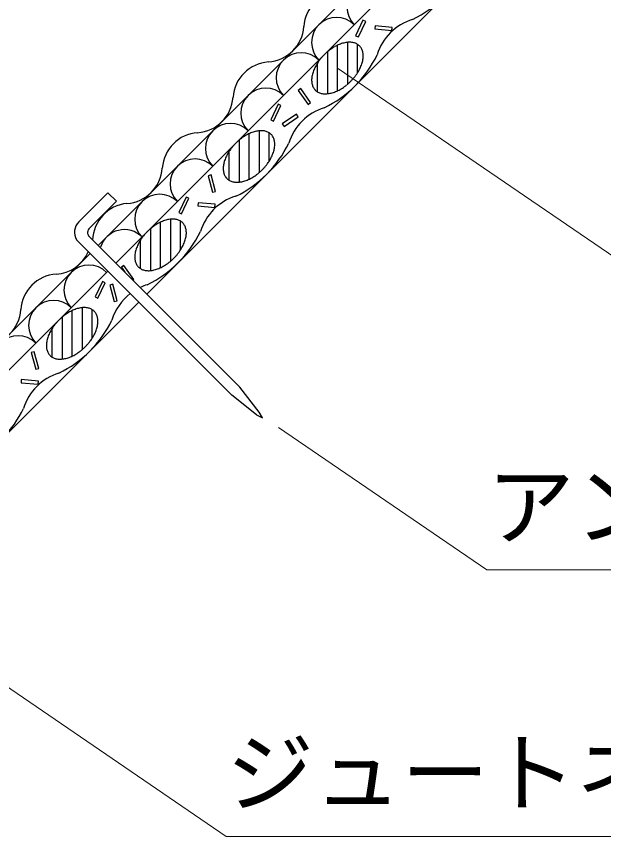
# Model space of a CAD drawing. Units: millimetres, scale not verified. Extents: x 200 to 8201, y 200 to 5825.
# Drawn here: x 1803 to 2273, y 2110 to 2765 of the extents above; entities that cross this region are included whole.
import ezdxf
from ezdxf.enums import TextEntityAlignment as Align

# ---------------------------------------------------------------- set-up
doc = ezdxf.new("R2010")
doc.units = ezdxf.units.MM
doc.header["$LTSCALE"] = 20
doc.layers.add('C-STR', color=7, linetype='Continuous', lineweight=25)
doc.layers.add('C-STR-HTXT', color=1, linetype='Continuous', lineweight=13)
doc.styles.add('ＭＳ ゴシック', font='')
doc.styles.get('ＭＳ ゴシック').set_extended_font_data('MS Gothic')

msp = doc.modelspace()

# ---------------------------------------------------------------- linework, layer by layer
at = {"layer": 'C-STR'}
for p, q in [((1868.88, 2582.12), (2215.96, 2929.2)), ((1883, 2568), (2230.08, 2915.08)), ((1907.75, 2543.25), (2254.84, 2890.34)), ((2060.19, 2705.78), (2060.19, 2742.16)), ((2068.19, 2744.5), (2068.19, 2710.97)), ((2076.19, 2720.03), (2076.19, 2742.97)), ((2052.19, 2736.97), (2052.19, 2703.45)), ((2044.19, 2704.97), (2044.19, 2727.92)), ((1989.48, 2635.07), (1989.48, 2671.45)), ((1997.48, 2673.79), (1997.48, 2640.26)), ((2005.48, 2649.32), (2005.48, 2672.26)), ((1981.48, 2666.26), (1981.48, 2632.73)), ((1973.48, 2634.26), (1973.48, 2657.21)), ((1853.32, 2601.01), (1876.61, 2624.31)), ((1883.41, 2617.52), (1876.61, 2624.31)), ((1883.41, 2617.52), (1862.16, 2596.26)), ((1918.77, 2564.36), (1918.77, 2600.74)), ((1926.77, 2603.08), (1926.77, 2569.55)), ((1934.77, 2578.61), (1934.77, 2601.55)), ((1910.77, 2595.55), (1910.77, 2562.02)), ((1851.46, 2586.58), (1975.74, 2462.37)), ((1861.86, 2588.91), (1982.1, 2468.74)), ((1902.77, 2563.55), (1902.77, 2586.49)), ((1515.32, 2228.56), (1862.4, 2575.64)), ((1887.44, 2564.7), (1890.11, 2560.88)), ((1529.44, 2214.44), (1876.53, 2561.53)), ((1896.61, 2554.39), (1897.34, 2554.9)), ((1554.19, 2189.69), (1901.28, 2536.78)), ((1856.06, 2532.37), (1856.06, 2498.84)), ((1840.06, 2524.84), (1840.06, 2491.31)), ((1848.06, 2493.65), (1848.06, 2530.03)), ((1864.06, 2507.9), (1864.06, 2530.84)), ((1832.06, 2492.84), (1832.06, 2515.78)), ((1997.67, 2448.94), (1982.1, 2468.74)), ((1995.55, 2446.82), (1975.74, 2462.37)), ((1995.55, 2446.82), (2000.14, 2444.35)), ((2000.14, 2444.35), (1997.67, 2448.94))]:
    msp.add_line(p, q, dxfattribs=at)
for points in [[(2074.75, 2749.85), (2077, 2748.8), (2082.8, 2761.22), (2080.54, 2762.27)], [(2103.7, 2754.01), (2103.91, 2756.49), (2090.25, 2757.69), (2090.04, 2755.21)], [(2036.72, 2694.89), (2038.76, 2696.32), (2030.9, 2707.55), (2028.86, 2706.12)], [(2006.91, 2682.59), (2009.16, 2681.54), (2014.96, 2693.96), (2012.7, 2695.01)], [(2028.78, 2685.08), (2027.35, 2687.12), (2016.12, 2679.26), (2017.55, 2677.22)], [(1960.38, 2624.61), (1962.78, 2625.26), (1959.23, 2638.5), (1956.83, 2637.86)], [(1933.33, 2608.43), (1935.58, 2607.38), (1941.38, 2619.8), (1939.12, 2620.85)], [(1962.27, 2612.59), (1962.49, 2615.07), (1948.83, 2616.27), (1948.62, 2613.79)], [(1866.46, 2540.99), (1868.71, 2539.93), (1874.51, 2552.36), (1872.25, 2553.41)], [(1881.63, 2537.23), (1884.03, 2537.87), (1880.48, 2551.11), (1878.08, 2550.47)], [(1818.96, 2483.19), (1821.36, 2483.84), (1817.81, 2497.08), (1815.41, 2496.43)], [(1820.85, 2471.17), (1821.07, 2473.65), (1807.41, 2474.85), (1807.19, 2472.37)]]:
    msp.add_lwpolyline(points, close=True, dxfattribs=at)
msp.add_lwpolyline([(1897.34, 2554.9), (1889.48, 2566.13), (1887.44, 2564.7)], dxfattribs=at)
for centre, radius, start, end in [((2079.64, 2845.95), 92.5, 296.07536, 333.92464), ((2087.77, 2772.77), 20, 45, 225), ((2059.48, 2744.48), 20, 45, 225), ((2132.67, 2722.21), 42.5, 106.92751, 163.07249), ((2075.58, 2709.91), 35.74, 119.37881, 122.7075), ((2074.35, 2712.13), 33.21, 115.90556, 119.40307), ((2073.15, 2714.64), 30.43, 112.22656, 115.93552), ((2072.06, 2717.34), 27.51, 108.2948, 112.26288), ((2071.16, 2720.14), 24.57, 104.05797, 108.33815), ((2070.48, 2722.92), 21.71, 99.45874, 104.10889), ((2070.06, 2725.58), 19.01, 94.4364, 99.51739), ((2069.89, 2728.03), 16.56, 88.93067, 94.50217), ((2069.95, 2730.18), 14.41, 82.8889, 89.00169), ((2070.19, 2731.97), 12.6, 76.27758, 82.9614), ((2070.54, 2733.38), 11.15, 69.09811, 76.34556), ((2070.93, 2734.38), 10.08, 61.40402, 69.15362), ((2071.28, 2734.99), 9.37, 53.31284, 61.43868), ((2071.48, 2735.26), 9.04, 45.00351, 53.32044), ((2071.45, 2735.24), 9.07, 36.69354, 44.98251), ((2031.2, 2716.2), 20, 45, 225), ((2079, 2705.16), 41.6, 134.99954, 138.00168), ((2078.97, 2705.2), 41.55, 131.99649, 135.00229), ((2008.93, 2775.24), 92.5, 296.07536, 333.92464), ((2078.53, 2705.69), 40.9, 128.96403, 132.00296), ((2077.77, 2706.65), 39.67, 125.87194, 128.97441), ((2076.75, 2708.07), 37.93, 122.68834, 125.88651), ((2071.13, 2735.01), 9.46, 28.60069, 36.64779), ((2070.45, 2734.65), 10.23, 20.90453, 28.53782), ((2069.39, 2734.26), 11.37, 13.7232, 20.83313), ((2067.92, 2733.92), 12.88, 7.11051, 13.65052), ((2066.06, 2733.71), 14.75, 1.06791, 7.04151), ((2076.37, 2707.23), 38.25, 144.12702, 147.29812), ((2077.71, 2706.25), 39.92, 141.035, 144.11865), ((2078.59, 2705.53), 41.05, 138.00258, 141.03042), ((2055.89, 2735.08), 25.06, 341.70348, 345.90039), ((2058.68, 2734.36), 22.17, 345.94017, 350.49219), ((2061.37, 2733.9), 19.45, 350.53934, 355.50687), ((2063.86, 2733.68), 16.95, 355.56178, 1.00537), ((2067.28, 2711.93), 28, 157.77189, 161.67043), ((2069.96, 2710.82), 30.9, 154.09305, 157.74488), ((2072.43, 2709.61), 33.65, 150.61994, 154.07143), ((2074.59, 2708.38), 36.13, 147.31054, 150.60315), ((2045.79, 2739.57), 36.13, 327.31054, 330.60315), ((2047.95, 2738.34), 33.65, 330.61994, 334.07143), ((2050.42, 2737.13), 30.9, 334.09305, 337.74488), ((2053.1, 2736.02), 28, 337.77189, 341.67043), ((2056.52, 2714.27), 16.95, 175.56178, 181.00537), ((2059.01, 2714.05), 19.45, 170.53934, 175.50687), ((2061.7, 2713.59), 22.17, 165.94017, 170.49219), ((2064.49, 2712.87), 25.06, 161.70348, 165.90039), ((2041.38, 2742.79), 41.6, 314.99954, 318.00168), ((2041.79, 2742.42), 41.05, 318.00258, 321.03042), ((2042.67, 2741.7), 39.92, 321.035, 324.11865), ((2044.01, 2740.72), 38.25, 324.12702, 327.29812), ((2054.32, 2714.24), 14.75, 181.06791, 187.04151), ((2052.47, 2714.03), 12.88, 187.11051, 193.65052), ((2051, 2713.69), 11.37, 193.7232, 200.83313), ((2049.93, 2713.29), 10.23, 200.90453, 208.53782), ((2049.25, 2712.94), 9.46, 208.60069, 216.64779), ((2043.63, 2739.88), 37.93, 302.68834, 305.88651), ((2042.61, 2741.3), 39.67, 305.87194, 308.97441), ((2041.85, 2742.26), 40.9, 308.96403, 312.00296), ((2041.41, 2742.75), 41.55, 311.99649, 315.00229), ((2002.92, 2687.91), 20, 45, 225), ((2048.93, 2712.71), 9.07, 216.69354, 224.98251), ((2048.9, 2712.69), 9.04, 225.00352, 233.32044), ((2049.1, 2712.96), 9.37, 233.31284, 241.43868), ((2049.45, 2713.57), 10.08, 241.40402, 249.15362), ((2049.84, 2714.57), 11.15, 249.09811, 256.34556), ((2050.2, 2715.98), 12.6, 256.27757, 262.9614), ((2050.44, 2717.77), 14.41, 262.8889, 269.00169), ((2050.49, 2719.92), 16.56, 268.93067, 274.50217), ((2050.32, 2722.36), 19.01, 274.4364, 279.51739), ((2049.9, 2725.03), 21.71, 279.45874, 284.10889), ((2049.22, 2727.81), 24.57, 284.05797, 288.33815), ((2048.32, 2730.61), 27.51, 288.2948, 292.26288), ((2047.23, 2733.31), 30.43, 292.22656, 295.93552), ((2046.03, 2735.82), 33.21, 295.90556, 299.40307), ((2044.8, 2738.04), 35.74, 299.37881, 302.7075), ((2061.96, 2651.5), 42.5, 106.92751, 163.07249), ((1974.63, 2659.63), 20, 45, 225), ((2006.04, 2637.35), 37.93, 122.68834, 125.88651), ((2004.87, 2639.2), 35.74, 119.37881, 122.7075), ((2003.64, 2641.42), 33.21, 115.90556, 119.40307), ((2002.44, 2643.93), 30.43, 112.22656, 115.93552), ((2001.35, 2646.63), 27.51, 108.2948, 112.26288), ((2000.45, 2649.43), 24.57, 104.05797, 108.33815), ((1999.77, 2652.21), 21.71, 99.45874, 104.10889), ((1999.35, 2654.87), 19.01, 94.4364, 99.51739), ((1999.18, 2657.32), 16.56, 88.93067, 94.50217), ((1999.23, 2659.47), 14.41, 82.8889, 89.00169), ((1999.47, 2661.26), 12.6, 76.27757, 82.9614), ((1999.83, 2662.67), 11.15, 69.09811, 76.34556), ((2000.22, 2663.67), 10.08, 61.40402, 69.15362), ((2000.57, 2664.28), 9.37, 53.31284, 61.43868), ((2000.77, 2664.55), 9.04, 45.00351, 53.32044), ((2000.74, 2664.53), 9.07, 36.69354, 44.98251), ((2000.42, 2664.3), 9.46, 28.60069, 36.64779), ((2008.29, 2634.45), 41.6, 134.99954, 138.00168), ((1938.21, 2704.53), 92.5, 296.07536, 333.92464), ((2008.26, 2634.49), 41.55, 131.99649, 135.00229), ((2007.82, 2634.98), 40.9, 128.96403, 132.00296), ((2007.06, 2635.94), 39.67, 125.87194, 128.97441), ((1999.74, 2663.94), 10.23, 20.90453, 28.53782), ((1998.68, 2663.55), 11.37, 13.7232, 20.83313), ((1997.21, 2663.21), 12.88, 7.11051, 13.65052), ((1995.35, 2663), 14.75, 1.06791, 7.04151), ((1993.15, 2662.97), 16.95, 355.56178, 1.00537), ((2003.88, 2637.67), 36.13, 147.31054, 150.60315), ((2005.66, 2636.52), 38.25, 144.12702, 147.29812), ((2007, 2635.54), 39.92, 141.035, 144.11865), ((2007.88, 2634.82), 41.05, 138.00258, 141.03042), ((1982.39, 2665.31), 28, 337.77189, 341.67043), ((1985.18, 2664.37), 25.06, 341.70348, 345.90039), ((1987.97, 2663.65), 22.17, 345.94017, 350.49219), ((1990.66, 2663.18), 19.45, 350.53934, 355.50687), ((1946.35, 2631.34), 20, 45, 225), ((1993.78, 2642.16), 25.06, 161.70348, 165.90039), ((1996.57, 2641.22), 28, 157.77189, 161.67043), ((1999.25, 2640.11), 30.9, 154.09305, 157.74488), ((2001.72, 2638.9), 33.65, 150.61994, 154.07143), ((1973.3, 2670.01), 38.25, 324.12702, 327.29812), ((1975.08, 2668.86), 36.13, 327.31054, 330.60315), ((1977.24, 2667.63), 33.65, 330.61994, 334.07143), ((1979.71, 2666.42), 30.9, 334.09305, 337.74488), ((1985.81, 2643.56), 16.95, 175.56178, 181.00537), ((1983.61, 2643.53), 14.75, 181.06791, 187.04151), ((1988.3, 2643.34), 19.45, 170.53934, 175.50687), ((1990.99, 2642.88), 22.17, 165.94017, 170.49219), ((1970.67, 2672.08), 41.6, 314.99954, 318.00168), ((1971.08, 2671.7), 41.05, 318.00258, 321.03042), ((1971.96, 2670.99), 39.92, 321.035, 324.11865), ((1981.75, 2643.32), 12.88, 187.11051, 193.65052), ((1980.28, 2642.98), 11.37, 193.7232, 200.83313), ((1979.22, 2642.58), 10.23, 200.90453, 208.53782), ((1978.54, 2642.23), 9.46, 208.60069, 216.64779), ((1978.22, 2642), 9.07, 216.69354, 224.98251), ((1975.32, 2665.11), 33.21, 295.90556, 299.40307), ((1974.09, 2667.33), 35.74, 299.37881, 302.7075), ((1972.92, 2669.17), 37.93, 302.68834, 305.88651), ((1971.9, 2670.59), 39.67, 305.87194, 308.97441), ((1971.14, 2671.55), 40.9, 308.96403, 312.00296), ((1970.7, 2672.04), 41.55, 311.99649, 315.00229), ((1978.19, 2641.98), 9.04, 225.00352, 233.32044), ((1978.39, 2642.25), 9.37, 233.31284, 241.43868), ((1978.74, 2642.86), 10.08, 241.40402, 249.15362), ((1979.13, 2643.86), 11.15, 249.09811, 256.34556), ((1979.49, 2645.27), 12.6, 256.27757, 262.9614), ((1979.73, 2647.06), 14.41, 262.8889, 269.00169), ((1979.78, 2649.21), 16.56, 268.93067, 274.50217), ((1979.61, 2651.65), 19.01, 274.4364, 279.51739), ((1979.19, 2654.32), 21.71, 279.45874, 284.10889), ((1978.51, 2657.1), 24.57, 284.05797, 288.33815), ((1977.61, 2659.9), 27.51, 288.2948, 292.26288), ((1976.52, 2662.6), 30.43, 292.22656, 295.93552), ((1918.06, 2603.06), 20, 45, 225), ((1991.25, 2580.79), 42.5, 106.92751, 163.07249), ((1862, 2592.56), 12.12, 135.76262, 209.53793), ((1936.35, 2565.22), 39.67, 125.87194, 128.97441), ((1935.33, 2566.64), 37.93, 122.68834, 125.88651), ((1934.16, 2568.49), 35.74, 119.37881, 122.7075), ((1932.93, 2570.71), 33.21, 115.90556, 119.40307), ((1931.73, 2573.22), 30.43, 112.22656, 115.93552), ((1930.64, 2575.92), 27.51, 108.2948, 112.26288), ((1929.74, 2578.72), 24.57, 104.05797, 108.33815), ((1929.06, 2581.5), 21.71, 99.45874, 104.10889), ((1928.64, 2584.16), 19.01, 94.4364, 99.51739), ((1928.47, 2586.61), 16.56, 88.93067, 94.50217), ((1928.52, 2588.76), 14.41, 82.8889, 89.00169), ((1928.76, 2590.55), 12.6, 76.27757, 82.9614), ((1929.12, 2591.95), 11.15, 69.09811, 76.34556), ((1929.51, 2592.96), 10.08, 61.40402, 69.15362), ((1929.86, 2593.57), 9.37, 53.31284, 61.43868), ((1930.06, 2593.84), 9.04, 45.00352, 53.32044), ((1930.03, 2593.82), 9.07, 36.69354, 44.98251), ((1929.71, 2593.59), 9.46, 28.60069, 36.64779), ((1929.03, 2593.23), 10.23, 20.90453, 28.53782), ((1927.96, 2592.84), 11.37, 13.7232, 20.83313), ((1865.39, 2592.45), 5, 130.3409, 225.01704), ((1889.78, 2574.78), 20, 45, 162.3895), ((1937.17, 2564.11), 41.05, 138.00258, 141.03042), ((1937.58, 2563.74), 41.6, 134.99954, 138.00168), ((1867.5, 2633.82), 92.5, 296.07536, 333.92464), ((1937.55, 2563.78), 41.55, 131.99649, 135.00229), ((1937.11, 2564.27), 40.9, 128.96403, 132.00296), ((1926.49, 2592.5), 12.88, 7.11051, 13.65052), ((1919.95, 2592.47), 19.45, 350.53934, 355.50687), ((1924.64, 2592.28), 14.75, 1.06791, 7.04151), ((1922.44, 2592.26), 16.95, 355.56178, 1.00537), ((1931.01, 2568.19), 33.65, 150.61994, 154.07143), ((1933.17, 2566.96), 36.13, 147.31054, 150.60315), ((1934.95, 2565.81), 38.25, 144.12702, 147.29812), ((1936.29, 2564.83), 39.92, 141.035, 144.11865), ((1909, 2595.71), 30.9, 334.09305, 337.74488), ((1911.68, 2594.6), 28, 337.77189, 341.67043), ((1914.47, 2593.66), 25.06, 341.70348, 345.90039), ((1917.26, 2592.94), 22.17, 345.94017, 350.49219), ((1920.28, 2572.17), 22.17, 165.94017, 170.49219), ((1923.07, 2571.45), 25.06, 161.70348, 165.90039), ((1925.86, 2570.51), 28, 157.77189, 161.67043), ((1928.54, 2569.4), 30.9, 154.09305, 157.74488), ((1902.59, 2599.3), 38.25, 324.12702, 327.29812), ((1904.37, 2598.15), 36.13, 327.31054, 330.60315), ((1906.53, 2596.92), 33.65, 330.61994, 334.07143), ((1915.1, 2572.84), 16.95, 175.56178, 181.00537), ((1912.9, 2572.82), 14.75, 181.06791, 187.04151), ((1917.59, 2572.63), 19.45, 170.53934, 175.50687), ((1911.04, 2572.61), 12.88, 187.11051, 193.65052), ((1899.99, 2601.33), 41.55, 311.99649, 315.00229), ((1899.96, 2601.36), 41.6, 314.99954, 318.00168), ((1900.37, 2600.99), 41.05, 318.00258, 321.03042), ((1901.25, 2600.28), 39.92, 321.035, 324.11865), ((1861.49, 2546.49), 20, 45, 225), ((1909.57, 2572.27), 11.37, 193.7232, 200.83313), ((1908.51, 2571.87), 10.23, 200.90453, 208.53782), ((1907.83, 2571.52), 9.46, 208.60069, 216.64779), ((1907.51, 2571.29), 9.07, 216.69354, 224.98251), ((1907.48, 2571.27), 9.04, 225.00352, 233.32044), ((1907.68, 2571.54), 9.37, 233.31284, 241.43868), ((1905.81, 2591.89), 30.43, 292.22656, 295.93552), ((1904.61, 2594.4), 33.21, 295.90556, 299.40307), ((1903.38, 2596.62), 35.74, 299.37881, 302.7075), ((1902.21, 2598.46), 37.93, 302.68834, 305.88651), ((1901.19, 2599.88), 39.67, 305.87194, 308.97441), ((1900.43, 2600.84), 40.9, 308.96403, 312.00296), ((1908.03, 2572.15), 10.08, 241.40402, 249.15362), ((1908.42, 2573.15), 11.15, 249.09811, 256.34556), ((1908.77, 2574.55), 12.6, 256.27757, 262.9614), ((1909.01, 2576.35), 14.41, 262.8889, 269.00169), ((1909.07, 2578.5), 16.56, 268.93067, 274.50217), ((1908.9, 2580.94), 19.01, 274.4364, 279.51739), ((1908.48, 2583.6), 21.71, 279.45874, 284.10889), ((1907.8, 2586.39), 24.57, 284.05797, 288.33815), ((1906.9, 2589.18), 27.51, 288.2948, 292.26288), ((1920.54, 2510.07), 42.5, 106.92751, 115.17844), ((1833.21, 2518.21), 20, 45, 225), ((1920.54, 2510.07), 42.5, 127.87805, 163.07249), ((1859.93, 2505.21), 27.51, 108.2948, 112.26288), ((1859.03, 2508.01), 24.57, 104.05797, 108.33815), ((1858.35, 2510.79), 21.71, 99.45874, 104.10889), ((1857.93, 2513.45), 19.01, 94.4364, 99.51739), ((1857.76, 2515.9), 16.56, 88.93067, 94.50217), ((1857.81, 2518.05), 14.41, 82.8889, 89.00169), ((1858.05, 2519.84), 12.6, 76.27758, 82.9614), ((1858.41, 2521.24), 11.15, 69.09811, 76.34556), ((1858.8, 2522.25), 10.08, 61.40402, 69.15362), ((1866.4, 2493.56), 40.9, 128.96403, 132.00296), ((1865.64, 2494.51), 39.67, 125.87194, 128.97441), ((1864.62, 2495.93), 37.93, 122.68834, 125.88651), ((1863.45, 2497.78), 35.74, 119.37881, 122.7075), ((1862.22, 2500), 33.21, 115.90556, 119.40307), ((1861.02, 2502.51), 30.43, 112.22656, 115.93552), ((1859.14, 2522.86), 9.37, 53.31284, 61.43868), ((1859.35, 2523.13), 9.04, 45.00351, 53.32044), ((1859.32, 2523.11), 9.07, 36.69354, 44.98251), ((1859, 2522.88), 9.46, 28.60069, 36.64779), ((1858.32, 2522.52), 10.23, 20.90453, 28.53782), ((1857.25, 2522.13), 11.37, 13.7232, 20.83313), ((1855.78, 2521.79), 12.88, 7.11051, 13.65052), ((1865.58, 2494.12), 39.92, 141.035, 144.11865), ((1866.46, 2493.4), 41.05, 138.00258, 141.03042), ((1866.87, 2493.03), 41.6, 134.99954, 138.00168), ((1796.79, 2563.11), 92.5, 296.07536, 333.92464), ((1866.84, 2493.07), 41.55, 131.99649, 135.00229), ((1846.55, 2522.23), 22.17, 345.94017, 350.49219), ((1849.24, 2521.76), 19.45, 350.53934, 355.50687), ((1853.93, 2521.57), 14.75, 1.06791, 7.04151), ((1851.72, 2521.55), 16.95, 355.56178, 1.00537), ((1857.83, 2498.69), 30.9, 154.09305, 157.74488), ((1860.3, 2497.48), 33.65, 150.61994, 154.07143), ((1862.46, 2496.25), 36.13, 147.31054, 150.60315), ((1864.24, 2495.1), 38.25, 144.12702, 147.29812), ((1838.29, 2525), 30.9, 334.09305, 337.74488), ((1840.97, 2523.89), 28, 337.77189, 341.67043), ((1843.76, 2522.95), 25.06, 341.70348, 345.90039), ((1804.93, 2489.92), 20, 45, 225), ((1846.88, 2501.92), 19.45, 170.53934, 175.50687), ((1849.57, 2501.46), 22.17, 165.94017, 170.49219), ((1852.36, 2500.74), 25.06, 161.70348, 165.90039), ((1855.15, 2499.8), 28, 157.77189, 161.67043), ((1830.54, 2529.57), 39.92, 321.035, 324.11865), ((1831.88, 2528.59), 38.25, 324.12702, 327.29812), ((1833.66, 2527.44), 36.13, 327.31054, 330.60315), ((1835.82, 2526.21), 33.65, 330.61994, 334.07143), ((1844.39, 2502.13), 16.95, 175.56178, 181.00537), ((1842.19, 2502.11), 14.75, 181.06791, 187.04151), ((1840.33, 2501.9), 12.88, 187.11051, 193.65052), ((1838.86, 2501.56), 11.37, 193.7232, 200.83313), ((1829.72, 2530.13), 40.9, 308.96403, 312.00296), ((1829.28, 2530.62), 41.55, 311.99649, 315.00229), ((1829.25, 2530.65), 41.6, 314.99954, 318.00168), ((1829.66, 2530.28), 41.05, 318.00258, 321.03042), ((1837.8, 2501.16), 10.23, 200.90453, 208.53782), ((1837.12, 2500.81), 9.46, 208.60069, 216.64779), ((1836.8, 2500.58), 9.07, 216.69354, 224.98251), ((1836.77, 2500.56), 9.04, 225.00352, 233.32044), ((1836.97, 2500.82), 9.37, 233.31284, 241.43868), ((1837.31, 2501.44), 10.08, 241.40402, 249.15362), ((1837.71, 2502.44), 11.15, 249.09811, 256.34556), ((1837.09, 2515.68), 24.57, 284.05797, 288.33815), ((1836.19, 2518.47), 27.51, 288.2948, 292.26288), ((1835.1, 2521.18), 30.43, 292.22656, 295.93552), ((1833.9, 2523.69), 33.21, 295.90556, 299.40307), ((1832.67, 2525.91), 35.74, 299.37881, 302.7075), ((1831.49, 2527.75), 37.93, 302.68834, 305.88651), ((1830.48, 2529.17), 39.67, 305.87194, 308.97441), ((1838.06, 2503.84), 12.6, 256.27757, 262.9614), ((1838.3, 2505.64), 14.41, 262.8889, 269.00169), ((1838.36, 2507.79), 16.56, 268.93067, 274.50217), ((1838.19, 2510.23), 19.01, 274.4364, 279.51739), ((1837.77, 2512.89), 21.71, 279.45874, 284.10889), ((1849.83, 2439.36), 42.5, 106.92751, 163.07249), ((1726.08, 2492.4), 92.5, 316.10105, 333.92464)]:
    msp.add_arc(centre, radius, start, end, dxfattribs=at)
at = {"layer": 'C-STR', "color": 1}
for centre, radius, start, end in [((2063.63, 2755.06), 30.42, 93.88791, 176.11209), ((2002.93, 2759.19), 30.42, 273.88791, 356.11209), ((2007.06, 2698.49), 30.42, 93.88791, 176.11209), ((1946.36, 2702.62), 30.42, 273.88791, 356.11209), ((1950.49, 2641.93), 30.42, 93.88791, 176.11209), ((1889.79, 2646.05), 30.42, 273.88791, 356.11209), ((1894.99, 2585.21), 30.65, 95.86304, 177.7541), ((1833.23, 2589.48), 30.42, 273.88791, 335.88581), ((1837.35, 2528.79), 30.42, 93.88791, 176.11209), ((1776.66, 2532.91), 30.42, 273.88791, 356.11209)]:
    msp.add_arc(centre, radius, start, end, dxfattribs=at)
at = {"layer": 'C-STR-HTXT'}
for p, q in [((2060.19, 2723.97), (2297.17, 2561.94)), ((2013.01, 2436.64), (2179.72, 2322.65)), ((2179.72, 2322.65), (2844.72, 2322.65)), ((1668.82, 2316.33), (1971.32, 2109.5)), ((1971.32, 2109.5), (2461.32, 2109.5))]:
    msp.add_line(p, q, dxfattribs=at)

# ---------------------------------------------------------------- texts
at = {"layer": 'C-STR-HTXT', "color": 7, "style": 'ＭＳ ゴシック'}
for s, p in [('アンカー φ9 L＝200', (2179.72, 2332.65)), ('ジュートネット', (1971.32, 2119.5))]:
    msp.add_text(s, height=51.32, dxfattribs=at).set_placement(p, align=Align.BOTTOM_LEFT)

doc.saveas('drawing.dxf')
